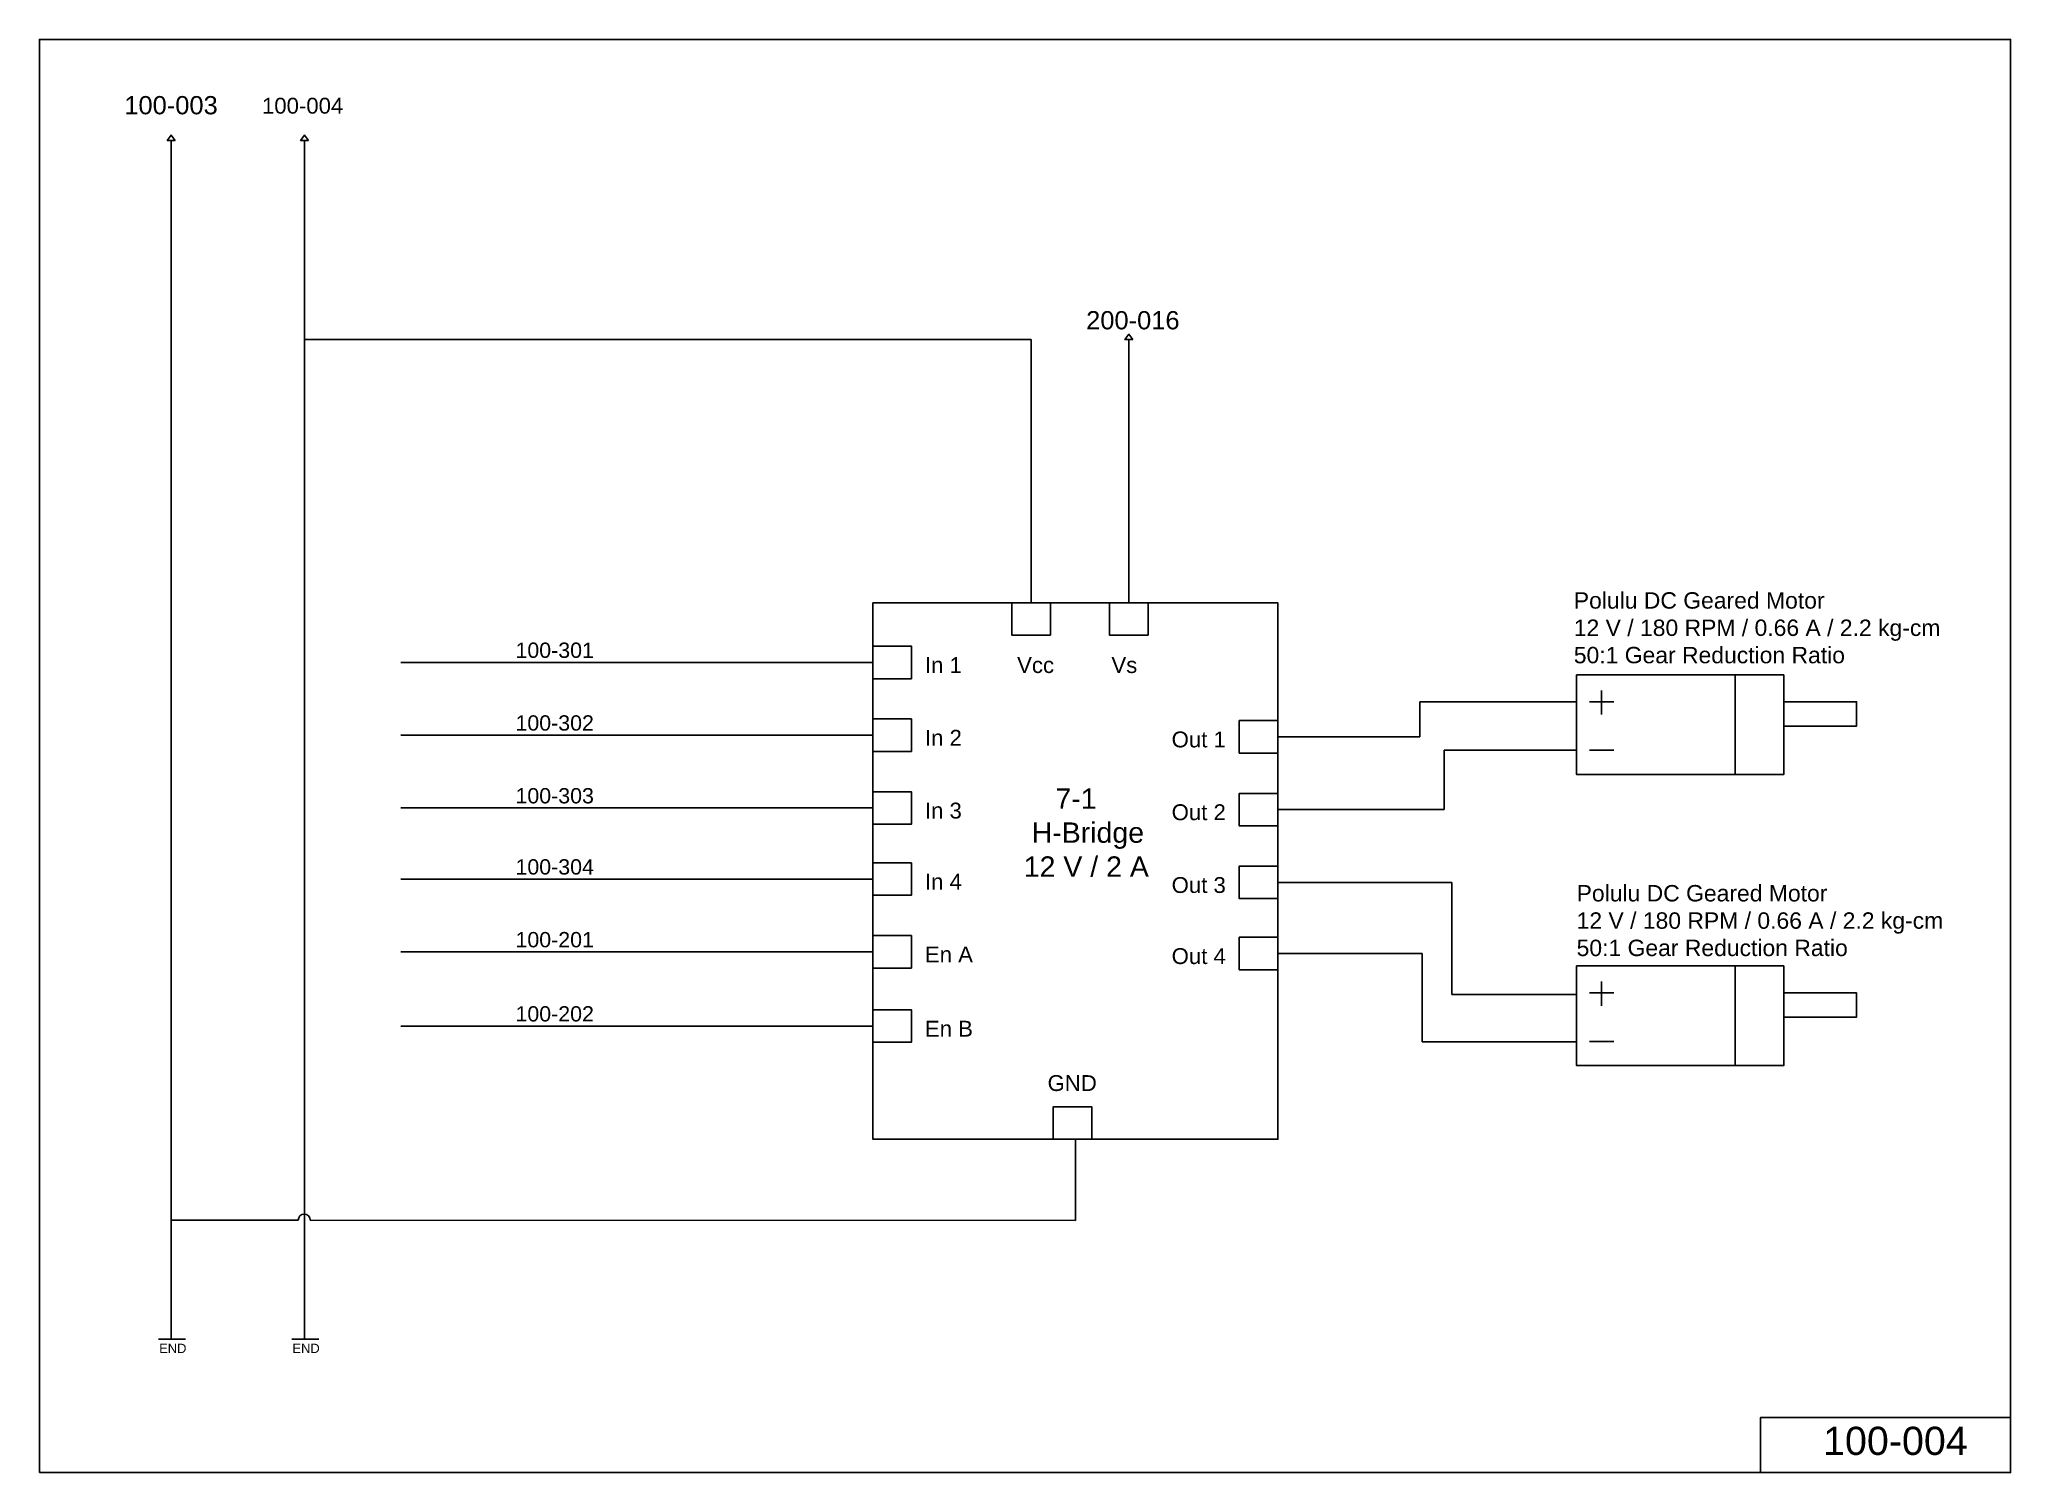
# Model space of a CAD drawing. Header units: inches. Extents: x 0 to 36.9, y 0 to 26.9.
import ezdxf

# ---------------------------------------------------------------- set-up
doc = ezdxf.new("R2010")
doc.units = ezdxf.units.IN
doc.header["$MEASUREMENT"] = 0
doc.styles.get("Standard").update_dxf_attribs({"font": 'arial.ttf'})

msp = doc.modelspace()

# ---------------------------------------------------------------- linework, layer by layer
for p, q in [((2.453, 24.977), (2.453, 2.496)), ((4.955, 24.977), (4.955, 2.496)), ((18.58, 21.248), (4.955, 21.248)), ((18.58, 16.306), (18.58, 21.248)), ((20.41, 16.306), (20.41, 21.243)), ((15.609, 15.189), (6.758, 15.189)), ((31.777, 14.956), (31.777, 13.086)), ((28.804, 14.451), (25.864, 14.451)), ((25.864, 13.793), (25.864, 14.451)), ((29.048, 14.451), (29.503, 14.451)), ((29.271, 14.665), (29.271, 14.21)), ((15.609, 13.824), (6.758, 13.824)), ((23.203, 13.793), (25.409, 13.793)), ((25.409, 13.793), (25.864, 13.793)), ((26.319, 13.541), (26.319, 12.429)), ((26.319, 13.541), (28.593, 13.541)), ((28.593, 13.541), (28.804, 13.541)), ((29.048, 13.541), (29.503, 13.541)), ((15.609, 12.46), (6.758, 12.46)), ((23.203, 12.429), (26.319, 12.429)), ((15.609, 11.126), (6.758, 11.126)), ((23.203, 11.064), (26.332, 11.064)), ((26.464, 11.064), (26.332, 11.064)), ((26.464, 8.959), (26.464, 11.064)), ((15.609, 9.761), (6.758, 9.761)), ((23.203, 9.73), (25.91, 9.73)), ((25.91, 9.73), (25.91, 8.076)), ((31.777, 9.497), (31.777, 7.627)), ((28.804, 8.959), (26.464, 8.959)), ((29.048, 8.992), (29.503, 8.992)), ((29.271, 9.206), (29.271, 8.751)), ((15.609, 8.37), (6.758, 8.37)), ((25.91, 8.076), (26.122, 8.076)), ((28.804, 8.076), (26.122, 8.076)), ((29.048, 8.082), (29.503, 8.082)), ((19.406, 6.246), (19.406, 4.724)), ((4.836, 4.73), (2.453, 4.73)), ((19.406, 4.724), (5.061, 4.731)), ((2.218, 2.498), (2.721, 2.498)), ((4.716, 2.498), (5.219, 2.498))]:
    msp.add_line(p, q)
for points in [[(-0.017, -0.005), (36.94, -0.005), (36.94, 26.873), (-0.017, 26.873)], [(2.527, 24.977), (2.453, 25.077), (2.38, 24.977)], [(5.028, 24.979), (4.955, 25.079), (4.881, 24.979)], [(20.483, 21.243), (20.41, 21.342), (20.336, 21.243)], [(15.609, 16.306), (23.203, 16.306), (23.203, 6.246), (15.609, 6.246)], [(18.942, 15.697), (18.218, 15.697), (18.218, 16.306), (18.942, 16.306)], [(20.772, 15.697), (20.048, 15.697), (20.048, 16.306), (20.772, 16.306)], [(15.609, 15.494), (16.333, 15.494), (16.333, 14.884), (15.609, 14.884)], [(28.804, 14.956), (32.687, 14.956), (32.687, 13.086), (28.804, 13.086)], [(32.687, 14.451), (34.052, 14.451), (34.052, 13.996), (32.687, 13.996)], [(15.609, 14.129), (16.333, 14.129), (16.333, 13.52), (15.609, 13.52)], [(23.203, 14.098), (22.479, 14.098), (22.479, 13.489), (23.203, 13.489)], [(15.609, 12.764), (16.333, 12.764), (16.333, 12.155), (15.609, 12.155)], [(23.203, 12.733), (22.479, 12.733), (22.479, 12.124), (23.203, 12.124)], [(15.609, 11.43), (16.333, 11.43), (16.333, 10.821), (15.609, 10.821)], [(23.203, 11.369), (22.479, 11.369), (22.479, 10.759), (23.203, 10.759)], [(15.609, 10.066), (16.333, 10.066), (16.333, 9.457), (15.609, 9.457)], [(23.203, 10.035), (22.479, 10.035), (22.479, 9.426), (23.203, 9.426)], [(28.804, 9.497), (32.687, 9.497), (32.687, 7.627), (28.804, 7.627)], [(32.687, 8.992), (34.052, 8.992), (34.052, 8.537), (32.687, 8.537)], [(15.609, 8.675), (16.333, 8.675), (16.333, 8.065), (15.609, 8.065)], [(19.714, 6.246), (18.99, 6.246), (18.99, 6.855), (19.714, 6.855)]]:
    msp.add_lwpolyline(points, close=True)
msp.add_lwpolyline([(32.253, -0.004), (32.253, 1.031), (36.936, 1.031)])
msp.add_arc((4.949, 4.73), 0.113, 0.476, 180.476)

# ---------------------------------------------------------------- texts
for s, width, gutter_width, heights, insert, char_height, attachment_point in [('100-003', 3.49736, 1.709, [0], (1.575, 25.81), 0.3417, 1), ('100-004', 3.04208, 1.486, [0], (4.156, 25.778), 0.2973, 1), ('200-016', 3.49736, 1.709, [0], (19.608, 21.777), 0.3417, 1), ('Polulu DC Geared Motor\\P12 V / 180 RPM / 0.66 A / 2.2 kg-cm\\P50:1 Gear Reduction Ratio', 9.94662, 0.956, [3.323], (28.751, 16.505), 0.30739, 1), ('100-301', 4.59388, 0.956, [0.607], (8.909, 15.561), 0.2868, 1), ('In 1', 1.02702, 1.487, [0.252], (16.585, 15.288), 0.2974, 1), ('Vcc', 1.02702, 1.487, [0.252], (18.314, 15.288), 0.2974, 1), ('Vs', 1.02702, 1.487, [0.252], (20.082, 15.288), 0.2974, 1), ('100-302', 4.59388, 0.956, [0.607], (8.909, 14.197), 0.2868, 1), ('In 2', 1.02702, 1.487, [0.252], (16.585, 13.924), 0.2974, 1), ('Out 1', 1.02702, 1.487, [0.252], (22.227, 13.893), 0.2974, 3), ('100-303', 4.59388, 0.956, [0.607], (8.909, 12.832), 0.2868, 1), ('     7-1\\P  H-Bridge\\P 12 V / 2 A', 2.51612, 0.956, [2.468], (18.29, 12.826), 0.38237, 1), ('In 3', 1.02702, 1.487, [0.252], (16.585, 12.559), 0.2974, 1), ('Out 2', 1.02702, 1.487, [0.252], (22.227, 12.528), 0.2974, 3), ('100-304', 4.59388, 0.956, [0.607], (8.909, 11.498), 0.2868, 1), ('In 4', 1.02702, 1.487, [0.252], (16.585, 11.225), 0.2974, 1), ('Out 3', 1.02702, 1.487, [0.252], (22.227, 11.163), 0.2974, 3), ('Polulu DC Geared Motor\\P12 V / 180 RPM / 0.66 A / 2.2 kg-cm\\P50:1 Gear Reduction Ratio', 9.94662, 0.956, [3.323], (28.804, 11.014), 0.30739, 1), ('100-201', 4.59388, 0.956, [0.607], (8.909, 10.133), 0.2868, 1), ('En A', 1.02702, 1.487, [0.252], (16.585, 9.86), 0.2974, 1), ('Out 4', 1.02702, 1.487, [0.252], (22.227, 9.83), 0.2974, 3), ('100-202', 4.59388, 0.956, [0.607], (8.909, 8.742), 0.2868, 1), ('En B', 1.02702, 1.487, [0.252], (16.585, 8.469), 0.2974, 1), ('GND', 1.51245, 1.487, [0.529], (19.808, 7.449), 0.2974, 3), ('END', 1.77611, 0.868, [0], (2.228, 2.412), 0.1736, 1), ('END', 1.77611, 0.868, [0], (4.727, 2.412), 0.1736, 1), ('100-004', 11.08379, 2.646, [0], (33.424, 0.855), 0.5292, 1)]:
    msp.add_mtext_dynamic_manual_height_columns(s, width=width, gutter_width=gutter_width, heights=heights, dxfattribs=dict(insert=insert, char_height=char_height, attachment_point=attachment_point))

doc.saveas('drawing.dxf')
